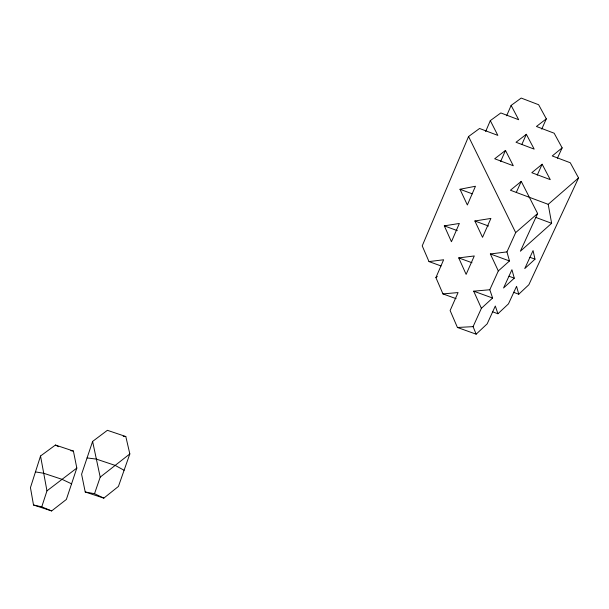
<?xml version="1.0" encoding="UTF-8"?>
<svg xmlns="http://www.w3.org/2000/svg" width="609" height="609" viewBox="0 0 609 609"><rect width="100%" height="100%" fill="white"/><g stroke="black" fill="none" stroke-linecap="round" stroke-linejoin="round"><path stroke-width="0.91" d="M40.537 455.996L30.45 487.626L33.503 504.99L51.643 510.936L66.358 499.456L76.825 468.062L73.392 451.041L55.434 445.042L40.537 455.996L46.962 490.862L41.755 506.855L33.503 504.99M92.606 441.434L81.598 474.213L85.214 491.981L103.827 498.132L118.428 486.439L129.831 453.926L125.804 436.516L107.39 430.312L92.606 441.434L100.203 477.129L94.524 493.709L85.214 491.981M541.721 129.131L546.319 118.839L538.622 104.725L521.197 98.064L511.126 105.426L518.67 119.722L500.834 112.939L490.314 120.628L497.827 135.388L479.557 128.484L468.565 136.515L422.22 245.869L429.002 261.588L441.053 265.966M485.639 131.536L490.314 120.628M456.088 298.654L442.949 293.911L435.907 277.597L443.626 259.769L429.002 261.588M506.635 115.794L511.126 105.426M500.667 161.431L505.485 150.423L513.288 165.747L494.698 158.766L505.485 150.423M521.936 144.272L526.351 134.285L534.177 149.121L516.029 142.262L526.351 134.285M516.272 192.474L521.243 181.375L537.618 213.538L520.383 251.22L551.632 223.297L548.207 204.335L578.55 177.95L570.268 162.755L552.249 155.95L562.137 147.85L554.152 133.211L536.438 126.474L546.319 118.839M537.214 175.156L542.147 164.232L550.27 179.64L531.809 172.705L542.147 164.232M578.55 177.95L528.848 284.753L518.769 294.208L516.561 286.321L508.469 303.868L497.934 313.749L495.315 306.022L487.17 323.851L476.154 334.181L473.086 326.645L481.392 308.306L492.612 298.029L489.803 289.747L498.314 270.944L509.482 260.964L506.947 251.898L515.678 232.608L537.618 213.538M557.402 158.233L562.137 147.85M514.285 278.161L503.567 287.981L511.925 269.718L514.285 278.161L509.01 276.242M535.006 259.168L524.76 268.561L533.058 250.588L535.006 259.168L529.86 257.28M435.907 277.597L437.308 276.417M521.243 181.375L510.426 190.236L548.207 204.335M100.203 477.129L129.831 453.926M46.962 490.862L76.825 468.062M459.978 189.262L475.454 186.255L467.354 204.967L459.978 189.262L472.287 193.829M444.304 225.855L459.346 223.457L451.444 241.72L444.304 225.855L457.351 230.651M474.868 220.983L490.892 218.433L482.534 237.312L474.868 220.983L488.532 226.023M458.714 257.896L474.282 255.955L466.129 274.377L458.714 257.896L471.99 262.738M498.314 270.944L490.352 253.961L506.947 251.898M442.949 293.911L458.075 292.564L450.12 310.537L457.435 327.482L476.154 334.181M481.392 308.306L473.688 291.178L489.803 289.747M457.435 327.482L473.086 326.645M123.208 436.288L125.804 436.516M70.842 450.736L73.392 451.041M87.064 457.922L96.367 459.117L115.185 465.398L124.099 470.277M35.467 471.899L43.719 473.269L62.057 479.336L71.565 483.843M492.719 311.869L497.934 313.749M513.417 292.259L518.769 294.208M473.688 291.178L492.612 298.029M490.352 253.961L509.482 260.964M536.027 217.504L551.632 223.297M41.755 506.855L51.643 510.936M94.524 493.709L103.827 498.132M55.434 445.042L58.586 446.701M468.565 136.515L515.678 232.608"/></g></svg>
